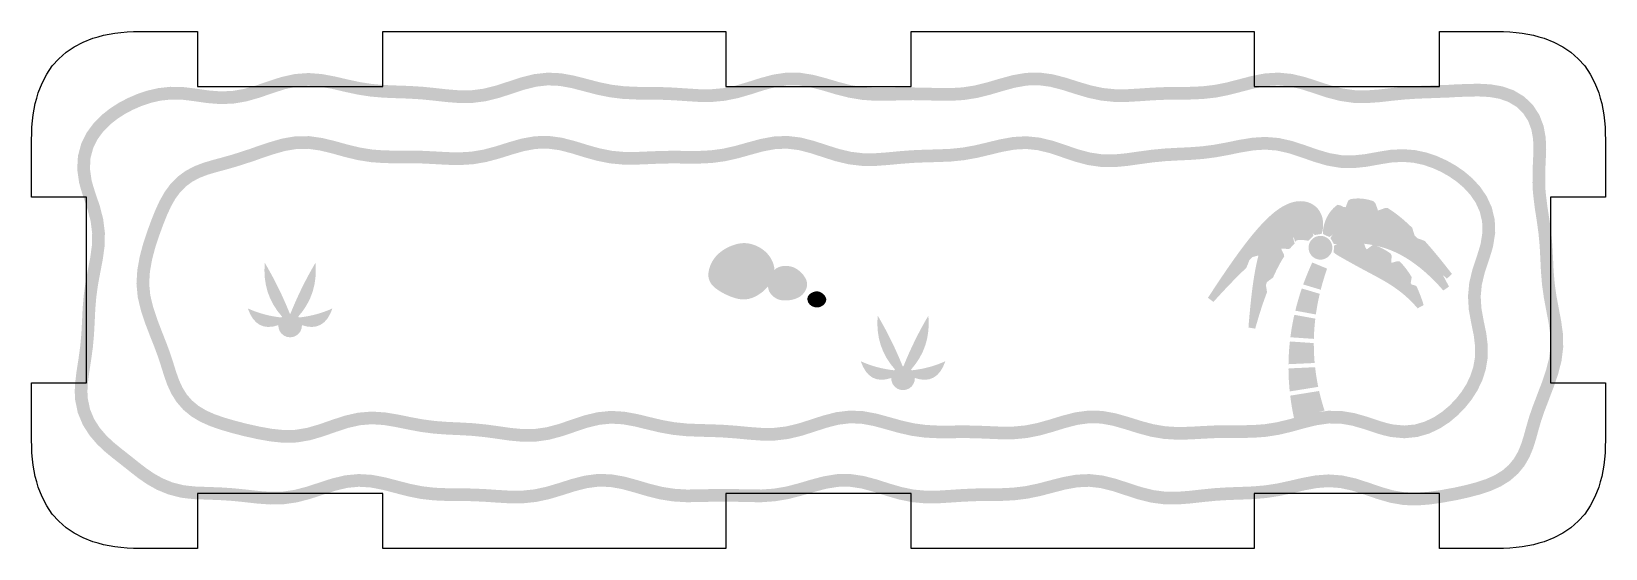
# Model space of a CAD drawing. Header units: millimetres. Extents: x 4 to 288, y 4 to 160.
# Drawn here: x 3.9 to 78.3, y 135.3 to 159.7 of the extents above; entities that cross this region are included whole.
import ezdxf

# ---------------------------------------------------------------- set-up
doc = ezdxf.new("R2010")
doc.units = ezdxf.units.MM
doc.layers.add('CUT', color=1, linetype='Continuous')
doc.layers.add('RASTER', color=7, linetype='Continuous')

msp = doc.modelspace()

# ---------------------------------------------------------------- hatches: boundary and pattern name
at = {"layer": 'RASTER'}
h = msp.add_hatch(color=7, dxfattribs=at)
h.paths.add_polyline_path([(6.315, 151.907), (6.216, 152.22), (6.12, 152.559), (6.026, 153.208), (6.06, 153.843), (6.218, 154.432), (6.478, 154.954), (6.808, 155.402), (7.181, 155.778), (7.578, 156.092), (7.989, 156.356), (8.415, 156.581), (8.864, 156.775), (9.344, 156.936), (9.866, 157.056), (10.429, 157.117), (11.028, 157.107), (11.341, 157.07), (11.643, 157.032), (12.23, 156.946), (12.799, 156.901), (13.357, 156.92), (13.917, 157.017), (14.489, 157.182), (15.081, 157.386), (15.693, 157.583), (16.324, 157.722), (16.964, 157.77), (17.599, 157.722), (18.217, 157.606), (18.817, 157.466), (19.402, 157.34), (19.979, 157.251), (20.558, 157.202), (21.146, 157.179), (21.746, 157.158), (22.351, 157.121), (22.955, 157.061), (23.548, 156.995), (24.126, 156.95), (24.69, 156.954), (25.251, 157.027), (25.82, 157.169), (26.406, 157.36), (27.012, 157.558), (27.637, 157.715), (28.277, 157.788), (28.917, 157.758), (29.543, 157.644), (30.15, 157.488), (30.739, 157.334), (31.315, 157.215), (31.888, 157.145), (32.467, 157.117), (33.058, 157.112), (33.658, 157.105), (34.263, 157.08), (34.862, 157.04), (35.448, 157.004), (36.022, 157.001), (36.587, 157.052), (37.154, 157.168), (37.735, 157.337), (38.334, 157.529), (38.953, 157.695), (39.59, 157.79), (40.232, 157.783), (40.865, 157.68), (41.479, 157.516), (42.074, 157.34), (42.652, 157.192), (43.221, 157.097), (43.792, 157.057), (44.373, 157.058), (44.967, 157.076), (45.569, 157.086), (46.172, 157.077), (46.767, 157.06), (47.349, 157.056), (47.921, 157.091), (48.49, 157.18), (49.067, 157.323), (49.659, 157.498), (50.272, 157.665), (50.903, 157.776), (51.545, 157.794), (52.183, 157.709), (52.804, 157.547), (53.405, 157.356), (53.988, 157.183), (54.556, 157.061), (55.121, 157.003), (55.693, 157.002), (56.278, 157.036), (56.876, 157.077), (57.48, 157.103), (58.082, 157.112), (58.673, 157.116), (59.253, 157.14), (59.826, 157.206), (60.402, 157.32), (60.989, 157.471), (61.594, 157.629), (62.219, 157.75), (62.858, 157.789), (63.498, 157.727), (64.126, 157.577), (64.734, 157.38), (65.321, 157.187), (65.891, 157.039), (66.453, 156.959), (67.016, 156.947), (67.593, 156.989), (68.184, 157.055), (68.787, 157.116), (69.393, 157.156), (69.993, 157.177), (70.588, 157.199), (70.886, 157.209), (71.186, 157.228), (71.767, 157.252), (72.336, 157.263), (72.903, 157.234), (73.464, 157.136), (74.002, 156.947), (74.489, 156.653), (74.899, 156.259), (75.208, 155.785), (75.408, 155.26), (75.507, 154.713), (75.529, 154.168), (75.509, 153.637), (75.484, 153.116), (75.483, 152.578), (75.49, 152.308), (75.516, 152.028), (75.588, 151.441), (75.68, 150.843), (75.764, 150.234), (75.82, 149.622), (75.853, 149.015), (75.881, 148.419), (75.929, 147.833), (76.01, 147.248), (76.12, 146.656), (76.236, 146.049), (76.322, 145.423), (76.335, 144.784), (76.255, 144.143), (76.092, 143.514), (75.882, 142.897), (75.764, 142.594), (75.656, 142.304), (75.453, 141.776), (75.292, 141.307), (75.164, 140.868), (75.047, 140.439), (74.913, 140.011), (74.737, 139.585), (74.5, 139.176), (74.193, 138.801), (73.818, 138.474), (73.386, 138.206), (72.91, 137.992), (72.4, 137.823), (71.858, 137.681), (71.278, 137.552), (70.963, 137.497), (70.652, 137.439), (70.038, 137.35), (69.415, 137.3), (68.781, 137.322), (68.149, 137.431), (67.53, 137.61), (66.929, 137.817), (66.35, 138.003), (65.789, 138.127), (65.237, 138.168), (64.679, 138.126), (64.106, 138.019), (63.514, 137.881), (62.907, 137.75), (62.292, 137.655), (61.679, 137.603), (61.076, 137.579), (60.483, 137.559), (59.897, 137.523), (59.308, 137.465), (58.709, 137.397), (58.095, 137.349), (57.468, 137.355), (56.837, 137.437), (56.214, 137.592), (55.608, 137.789), (55.022, 137.982), (54.456, 138.124), (53.903, 138.186), (53.351, 138.16), (52.785, 138.058), (52.201, 137.907), (51.598, 137.749), (50.982, 137.623), (50.363, 137.547), (49.75, 137.517), (49.148, 137.512), (48.557, 137.505), (47.97, 137.481), (47.377, 137.441), (46.772, 137.404), (46.153, 137.4), (45.526, 137.458), (44.902, 137.585), (44.29, 137.763), (43.697, 137.953), (43.125, 138.107), (42.569, 138.189), (42.02, 138.183), (41.461, 138.092), (40.883, 137.939), (40.286, 137.761), (39.672, 137.605), (39.049, 137.501), (38.428, 137.457), (37.818, 137.458), (37.219, 137.476), (36.63, 137.486), (36.041, 137.478), (35.444, 137.46), (34.834, 137.456), (34.214, 137.493), (33.591, 137.591), (32.976, 137.744), (32.377, 137.921), (31.797, 138.079), (31.236, 138.178), (30.687, 138.193), (30.132, 138.119), (29.562, 137.971), (28.971, 137.783), (28.361, 137.601), (27.738, 137.468), (27.111, 137.403), (26.491, 137.402), (25.884, 137.437), (25.29, 137.478), (24.702, 137.504), (24.112, 137.512), (23.512, 137.516), (22.9, 137.542), (22.281, 137.612), (21.665, 137.735), (21.06, 137.891), (20.473, 138.044), (19.906, 138.153), (19.353, 138.187), (18.801, 138.134), (18.237, 137.999), (17.653, 137.81), (17.048, 137.611), (16.427, 137.45), (15.796, 137.359), (15.168, 137.347), (14.552, 137.391), (13.952, 137.458), (13.363, 137.518), (12.777, 137.556), (12.185, 137.577), (11.579, 137.6), (11.261, 137.63), (10.934, 137.672), (10.338, 137.823), (9.802, 138.043), (9.336, 138.305), (8.938, 138.579), (8.594, 138.844), (8.283, 139.092), (7.981, 139.331), (7.665, 139.579), (7.325, 139.861), (6.967, 140.2), (6.612, 140.614), (6.294, 141.111), (6.052, 141.691), (5.923, 142.328), (5.91, 142.683), (5.918, 143.017), (5.993, 143.641), (6.087, 144.243), (6.168, 144.834), (6.222, 145.422), (6.253, 146.015), (6.282, 146.619), (6.332, 147.233), (6.417, 147.848), (6.53, 148.456), (6.644, 149.049), (6.722, 149.623), (6.734, 150.184), (6.664, 150.743), (6.516, 151.314)])
h.paths.add_polyline_path([(6.885, 152.093), (7.092, 151.486), (7.255, 150.857), (7.335, 150.216), (7.322, 149.577), (7.236, 148.951), (7.12, 148.344), (7.01, 147.752), (6.929, 147.167), (6.881, 146.581), (6.853, 145.985), (6.82, 145.378), (6.764, 144.766), (6.68, 144.157), (6.588, 143.559), (6.517, 142.974), (6.51, 142.686), (6.521, 142.399), (6.628, 141.868), (6.827, 141.391), (7.095, 140.972), (7.402, 140.614), (7.723, 140.31), (8.042, 140.046), (8.352, 139.802), (8.656, 139.562), (8.964, 139.316), (9.292, 139.064), (9.654, 138.815), (10.064, 138.584), (10.527, 138.394), (11.046, 138.262), (11.328, 138.227), (11.619, 138.199), (12.207, 138.177), (12.807, 138.156), (13.413, 138.116), (14.016, 138.055), (14.607, 137.989), (15.184, 137.947), (15.747, 137.959), (16.309, 138.039), (16.879, 138.187), (17.466, 138.38), (18.074, 138.577), (18.702, 138.727), (19.342, 138.789), (19.981, 138.75), (20.606, 138.629), (21.211, 138.471), (21.798, 138.32), (22.374, 138.206), (22.947, 138.14), (23.527, 138.116), (24.118, 138.112), (24.72, 138.103), (25.324, 138.077), (25.922, 138.036), (26.507, 138.002), (27.079, 138.003), (27.644, 138.061), (28.212, 138.183), (28.795, 138.356), (29.396, 138.547), (30.017, 138.709), (30.655, 138.794), (31.297, 138.776), (31.928, 138.665), (32.541, 138.498), (33.133, 138.323), (33.71, 138.18), (34.279, 138.091), (34.851, 138.056), (35.433, 138.06), (36.028, 138.077), (36.631, 138.086), (37.233, 138.076), (37.827, 138.058), (38.408, 138.057), (38.979, 138.097), (39.548, 138.192), (40.126, 138.34), (40.721, 138.516), (41.335, 138.68), (41.968, 138.783), (42.61, 138.79), (43.247, 138.695), (43.866, 138.529), (44.465, 138.337), (45.046, 138.168), (45.613, 138.052), (46.178, 138.001), (46.752, 138.004), (47.338, 138.04), (47.937, 138.08), (48.542, 138.105), (49.142, 138.112), (49.733, 138.117), (50.312, 138.145), (50.885, 138.215), (51.461, 138.334), (52.05, 138.488), (52.657, 138.644), (53.283, 138.758), (53.923, 138.788), (54.563, 138.715), (55.188, 138.558), (55.794, 138.36), (56.38, 138.169), (56.949, 138.027), (57.51, 137.954), (58.074, 137.95), (58.652, 137.995), (59.245, 138.061), (59.849, 138.121), (60.454, 138.158), (61.054, 138.179), (61.642, 138.202), (62.221, 138.251), (62.798, 138.34), (63.383, 138.466), (63.983, 138.606), (64.601, 138.722), (65.236, 138.77), (65.876, 138.722), (66.507, 138.583), (67.119, 138.386), (67.711, 138.182), (68.283, 138.017), (68.843, 137.92), (69.401, 137.901), (69.971, 137.946), (70.554, 138.031), (70.856, 138.087), (71.16, 138.141), (71.716, 138.264), (72.229, 138.399), (72.692, 138.552), (73.103, 138.737), (73.46, 138.958), (73.76, 139.22), (74.005, 139.519), (74.198, 139.852), (74.348, 140.215), (74.471, 140.608), (74.587, 141.031), (74.72, 141.488), (74.889, 141.981), (75.095, 142.517), (75.204, 142.808), (75.318, 143.103), (75.516, 143.686), (75.664, 144.257), (75.734, 144.816), (75.722, 145.377), (75.644, 145.951), (75.53, 146.544), (75.417, 147.152), (75.332, 147.767), (75.282, 148.381), (75.253, 148.985), (75.222, 149.578), (75.168, 150.166), (75.087, 150.757), (74.993, 151.359), (74.919, 151.964), (74.891, 152.272), (74.882, 152.57), (74.884, 153.131), (74.909, 153.662), (74.928, 154.168), (74.909, 154.648), (74.828, 155.099), (74.671, 155.512), (74.434, 155.874), (74.122, 156.173), (73.744, 156.401), (73.312, 156.554), (72.837, 156.636), (72.326, 156.662), (71.785, 156.653), (71.217, 156.628), (70.914, 156.609), (70.609, 156.599), (70.015, 156.577), (69.423, 156.556), (68.837, 156.518), (68.248, 156.458), (67.648, 156.391), (67.032, 156.347), (66.404, 156.359), (65.773, 156.45), (65.152, 156.611), (64.547, 156.81), (63.963, 156.999), (63.399, 157.134), (62.847, 157.187), (62.294, 157.153), (61.727, 157.044), (61.14, 156.891), (60.535, 156.735), (59.919, 156.612), (59.3, 156.542), (58.688, 156.516), (58.088, 156.512), (57.498, 156.504), (56.91, 156.478), (56.316, 156.437), (55.709, 156.402), (55.089, 156.403), (54.462, 156.468), (53.839, 156.601), (53.229, 156.783), (52.638, 156.971), (52.068, 157.119), (51.513, 157.193), (50.964, 157.178), (50.403, 157.079), (49.823, 156.921), (49.224, 156.744), (48.609, 156.591), (47.986, 156.493), (47.366, 156.456), (46.756, 156.46), (46.159, 156.478), (45.57, 156.486), (44.981, 156.476), (44.382, 156.458), (43.772, 156.457), (43.151, 156.501), (42.528, 156.605), (41.914, 156.761), (41.317, 156.939), (40.739, 157.092), (40.18, 157.183), (39.631, 157.189), (39.075, 157.107), (38.503, 156.953), (37.91, 156.763), (37.298, 156.585), (36.674, 156.458), (36.047, 156.4), (35.428, 156.404), (34.823, 156.441), (34.23, 156.481), (33.643, 156.505), (33.052, 156.512), (32.45, 156.517), (31.837, 156.547), (31.218, 156.623), (30.602, 156.749), (29.999, 156.907), (29.415, 157.058), (28.849, 157.16), (28.297, 157.186), (27.744, 157.124), (27.178, 156.982), (26.592, 156.789), (25.986, 156.592), (25.363, 156.437), (24.732, 156.355), (24.105, 156.349), (23.491, 156.397), (22.892, 156.465), (22.303, 156.523), (21.717, 156.559), (21.124, 156.579), (20.521, 156.603), (19.908, 156.655), (19.293, 156.75), (18.686, 156.881), (18.094, 157.019), (17.521, 157.126), (16.963, 157.168), (16.411, 157.127), (15.85, 157.003), (15.271, 156.817), (14.67, 156.61), (14.051, 156.431), (13.419, 156.322), (12.785, 156.3), (12.162, 156.35), (11.562, 156.437), (11.268, 156.475), (10.988, 156.508), (10.457, 156.516), (9.965, 156.463), (9.507, 156.358), (9.079, 156.214), (8.675, 156.039), (8.292, 155.837), (7.927, 155.603), (7.582, 155.33), (7.265, 155.011), (6.992, 154.64), (6.782, 154.218), (6.655, 153.748), (6.628, 153.236), (6.708, 152.684), (6.791, 152.392), (6.885, 152.093)])
h = msp.add_hatch(color=7, dxfattribs=at)
h.paths.add_polyline_path([(8.981, 149.068), (9.064, 149.388), (9.15, 149.706), (9.34, 150.279), (9.531, 150.798), (9.722, 151.277), (9.928, 151.725), (10.164, 152.142), (10.444, 152.523), (10.773, 152.857), (11.148, 153.134), (11.558, 153.353), (11.992, 153.52), (12.439, 153.653), (12.899, 153.776), (13.383, 153.914), (13.916, 154.085), (14.203, 154.179), (14.502, 154.286), (15.106, 154.489), (15.724, 154.668), (16.36, 154.776), (17.002, 154.782), (17.635, 154.692), (18.249, 154.541), (18.844, 154.376), (19.423, 154.238), (19.994, 154.147), (20.568, 154.106), (21.152, 154.098), (21.748, 154.099), (22.351, 154.088), (22.953, 154.059), (23.544, 154.026), (24.122, 154.014), (24.689, 154.049), (25.255, 154.146), (25.831, 154.3), (26.424, 154.487), (27.037, 154.662), (27.67, 154.777), (28.313, 154.795), (28.95, 154.709), (29.569, 154.55), (30.168, 154.366), (30.749, 154.202), (31.317, 154.089), (31.884, 154.036), (32.46, 154.033), (33.048, 154.058), (33.648, 154.082), (34.251, 154.091), (34.849, 154.084), (35.436, 154.083), (36.011, 154.111), (36.58, 154.188), (37.156, 154.318), (37.745, 154.483), (38.353, 154.648), (38.982, 154.765), (39.623, 154.793), (40.262, 154.716), (40.886, 154.556), (41.49, 154.359), (42.073, 154.174), (42.641, 154.04), (43.202, 153.974), (43.77, 153.972), (44.35, 154.014), (44.945, 154.071), (45.549, 154.116), (46.152, 154.142), (46.747, 154.156), (47.331, 154.181), (47.907, 154.24), (48.483, 154.342), (49.069, 154.481), (49.673, 154.628), (50.295, 154.741), (50.933, 154.777), (51.572, 154.712), (52.2, 154.558), (52.808, 154.355), (53.395, 154.155), (53.964, 154.003), (54.522, 153.922), (55.082, 153.916), (55.655, 153.97), (56.244, 154.054), (56.846, 154.136), (57.453, 154.195), (58.057, 154.229), (58.65, 154.256), (59.233, 154.299), (59.812, 154.374), (60.397, 154.482), (60.995, 154.604), (61.611, 154.706), (62.243, 154.746), (62.881, 154.694), (63.511, 154.552), (64.123, 154.352), (64.714, 154.144), (65.286, 153.977), (65.842, 153.882), (66.397, 153.87), (66.962, 153.929), (67.546, 154.035), (67.848, 154.085), (68.163, 154.135), (68.768, 154.165), (69.343, 154.118), (69.876, 154.003), (70.367, 153.836), (70.822, 153.63), (71.249, 153.39), (71.655, 153.11), (72.04, 152.782), (72.398, 152.394), (72.711, 151.939), (72.953, 151.414), (73.096, 150.826), (73.117, 150.195), (73.014, 149.551), (72.916, 149.216), (72.818, 148.906), (72.621, 148.317), (72.484, 147.75), (72.431, 147.195), (72.465, 146.636), (72.569, 146.06), (72.629, 145.767), (72.695, 145.458), (72.768, 144.852), (72.759, 144.265), (72.665, 143.712), (72.497, 143.202), (72.272, 142.739), (72.003, 142.317), (71.696, 141.931), (71.349, 141.574), (70.957, 141.245), (70.51, 140.951), (70.002, 140.708), (69.434, 140.543), (68.815, 140.482), (68.17, 140.543), (67.829, 140.625), (67.511, 140.716), (66.915, 140.917), (66.342, 141.082), (65.787, 141.176), (65.238, 141.182), (64.68, 141.102), (64.103, 140.961), (63.506, 140.795), (62.894, 140.649), (62.275, 140.551), (61.658, 140.506), (61.051, 140.498), (60.456, 140.499), (59.868, 140.489), (59.279, 140.46), (58.679, 140.426), (58.066, 140.414), (57.442, 140.452), (56.817, 140.559), (56.201, 140.724), (55.604, 140.912), (55.026, 141.077), (54.468, 141.179), (53.919, 141.194), (53.365, 141.119), (52.794, 140.973), (52.202, 140.79), (51.591, 140.618), (50.969, 140.494), (50.345, 140.436), (49.729, 140.433), (49.127, 140.458), (48.536, 140.483), (47.948, 140.491), (47.355, 140.484), (46.75, 140.483), (46.134, 140.513), (45.513, 140.597), (44.897, 140.736), (44.295, 140.905), (43.713, 141.063), (43.15, 141.168), (42.6, 141.191), (42.049, 141.125), (41.482, 140.98), (40.894, 140.788), (40.287, 140.595), (39.663, 140.448), (39.034, 140.374), (38.41, 140.372), (37.8, 140.416), (37.204, 140.473), (36.616, 140.517), (36.028, 140.542), (35.433, 140.556), (34.825, 140.582), (34.21, 140.645), (33.595, 140.755), (32.991, 140.898), (32.403, 141.041), (31.834, 141.144), (31.281, 141.175), (30.73, 141.119), (30.166, 140.981), (29.583, 140.786), (28.979, 140.581), (28.357, 140.414), (27.724, 140.323), (27.093, 140.316), (26.475, 140.374), (25.873, 140.46), (25.284, 140.54), (24.701, 140.597), (24.113, 140.63), (23.515, 140.657), (22.907, 140.702), (22.295, 140.781), (21.689, 140.893), (21.096, 141.014), (20.521, 141.11), (19.962, 141.145), (19.409, 141.1), (18.848, 140.973), (18.269, 140.784), (17.67, 140.573), (17.05, 140.391), (16.415, 140.283), (15.779, 140.269), (15.153, 140.335), (14.538, 140.445), (14.226, 140.515), (13.914, 140.583), (13.34, 140.732), (12.809, 140.886), (12.311, 141.059), (11.845, 141.267), (11.418, 141.523), (11.044, 141.834), (10.731, 142.192), (10.482, 142.586), (10.291, 143), (10.141, 143.422), (10.008, 143.848), (9.865, 144.289), (9.692, 144.763), (9.48, 145.297), (9.369, 145.591), (9.25, 145.898), (9.044, 146.517), (8.891, 147.15), (8.83, 147.795), (8.868, 148.436)])
h.paths.add_polyline_path([(9.568, 148.939), (9.465, 148.364), (9.431, 147.805), (9.484, 147.25), (9.621, 146.683), (9.815, 146.101), (9.929, 145.806), (10.039, 145.514), (10.252, 144.977), (10.432, 144.485), (10.579, 144.031), (10.71, 143.612), (10.848, 143.226), (11.011, 142.873), (11.213, 142.552), (11.464, 142.265), (11.767, 142.014), (12.123, 141.8), (12.531, 141.617), (12.991, 141.458), (13.5, 141.31), (14.053, 141.167), (14.356, 141.101), (14.657, 141.033), (15.238, 140.929), (15.803, 140.87), (16.358, 140.882), (16.914, 140.977), (17.486, 141.144), (18.077, 141.352), (18.689, 141.552), (19.319, 141.694), (19.957, 141.746), (20.589, 141.706), (21.205, 141.604), (21.803, 141.482), (22.388, 141.374), (22.967, 141.299), (23.55, 141.256), (24.143, 141.229), (24.747, 141.195), (25.354, 141.136), (25.956, 141.054), (26.545, 140.97), (27.118, 140.916), (27.678, 140.922), (28.236, 141.003), (28.805, 141.155), (29.392, 141.355), (30, 141.558), (30.628, 141.712), (31.267, 141.777), (31.905, 141.741), (32.527, 141.628), (33.131, 141.481), (33.717, 141.342), (34.293, 141.24), (34.869, 141.181), (35.453, 141.156), (36.048, 141.142), (36.651, 141.116), (37.255, 141.071), (37.85, 141.014), (38.43, 140.972), (38.998, 140.974), (39.559, 141.04), (40.127, 141.174), (40.71, 141.359), (41.314, 141.556), (41.938, 141.716), (42.577, 141.793), (43.218, 141.765), (43.847, 141.648), (44.455, 141.483), (45.044, 141.318), (45.62, 141.188), (46.189, 141.111), (46.764, 141.083), (47.351, 141.084), (47.949, 141.091), (48.552, 141.082), (49.152, 141.058), (49.74, 141.033), (50.316, 141.036), (50.883, 141.089), (51.451, 141.202), (52.032, 141.366), (52.631, 141.55), (53.25, 141.709), (53.887, 141.795), (54.53, 141.777), (55.163, 141.662), (55.776, 141.487), (56.369, 141.3), (56.945, 141.146), (57.511, 141.049), (58.078, 141.014), (58.656, 141.026), (59.247, 141.059), (59.849, 141.088), (60.452, 141.099), (61.048, 141.098), (61.632, 141.106), (62.206, 141.147), (62.777, 141.238), (63.356, 141.376), (63.951, 141.541), (64.565, 141.692), (65.198, 141.782), (65.84, 141.776), (66.476, 141.668), (67.094, 141.489), (67.689, 141.289), (67.982, 141.205), (68.269, 141.136), (68.813, 141.085), (69.32, 141.134), (69.788, 141.271), (70.214, 141.475), (70.598, 141.727), (70.94, 142.014), (71.245, 142.328), (71.514, 142.666), (71.748, 143.032), (71.94, 143.428), (72.081, 143.857), (72.16, 144.32), (72.167, 144.82), (72.102, 145.359), (72.041, 145.644), (71.98, 145.947), (71.868, 146.564), (71.83, 147.205), (71.891, 147.85), (72.044, 148.483), (72.247, 149.092), (72.342, 149.392), (72.427, 149.682), (72.515, 150.233), (72.498, 150.745), (72.384, 151.215), (72.188, 151.641), (71.928, 152.019), (71.624, 152.348), (71.289, 152.633), (70.931, 152.88), (70.551, 153.095), (70.147, 153.277), (69.716, 153.423), (69.254, 153.523), (68.759, 153.564), (68.225, 153.537), (67.944, 153.493), (67.648, 153.444), (67.047, 153.335), (66.421, 153.269), (65.785, 153.283), (65.15, 153.391), (64.53, 153.573), (63.931, 153.784), (63.352, 153.973), (62.791, 154.1), (62.238, 154.145), (61.679, 154.11), (61.104, 154.014), (60.511, 153.893), (59.905, 153.781), (59.293, 153.702), (58.685, 153.657), (58.087, 153.63), (57.499, 153.597), (56.916, 153.54), (56.327, 153.46), (55.725, 153.374), (55.107, 153.316), (54.476, 153.323), (53.843, 153.414), (53.221, 153.581), (52.617, 153.786), (52.034, 153.981), (51.47, 154.119), (50.919, 154.175), (50.366, 154.144), (49.797, 154.041), (49.209, 153.898), (48.605, 153.755), (47.99, 153.645), (47.375, 153.582), (46.767, 153.556), (46.172, 153.542), (45.584, 153.517), (44.996, 153.473), (44.4, 153.416), (43.79, 153.372), (43.166, 153.374), (42.537, 153.448), (41.913, 153.595), (41.306, 153.788), (40.718, 153.98), (40.151, 154.125), (39.6, 154.191), (39.05, 154.168), (38.487, 154.063), (37.905, 153.905), (37.303, 153.736), (36.687, 153.597), (36.066, 153.513), (35.45, 153.483), (34.845, 153.484), (34.252, 153.491), (33.664, 153.483), (33.073, 153.458), (32.471, 153.433), (31.855, 153.436), (31.231, 153.494), (30.609, 153.618), (29.998, 153.79), (29.406, 153.973), (28.835, 154.119), (28.281, 154.194), (27.732, 154.179), (27.174, 154.077), (26.596, 153.912), (25.999, 153.724), (25.383, 153.559), (24.758, 153.452), (24.134, 153.414), (23.521, 153.426), (22.921, 153.46), (22.332, 153.489), (21.744, 153.499), (21.149, 153.498), (20.542, 153.506), (19.925, 153.551), (19.306, 153.649), (18.694, 153.795), (18.097, 153.961), (17.52, 154.102), (16.962, 154.182), (16.413, 154.176), (15.858, 154.082), (15.285, 153.917), (14.698, 153.719), (14.397, 153.611), (14.101, 153.515), (13.557, 153.34), (13.058, 153.198), (12.602, 153.076), (12.186, 152.952), (11.809, 152.806), (11.47, 152.626), (11.168, 152.402), (10.902, 152.133), (10.668, 151.816), (10.462, 151.451), (10.274, 151.041), (10.091, 150.584), (9.907, 150.081), (9.725, 149.533), (9.645, 149.234), (9.568, 148.939)])
for points in [[(64.899, 150.156), (64.94, 150.267), (64.96, 150.375), (64.972, 150.48), (64.977, 150.583), (64.975, 150.684), (64.965, 150.784), (64.948, 150.883), (64.922, 150.98), (64.888, 151.076), (64.843, 151.169), (64.789, 151.259), (64.724, 151.344), (64.649, 151.424), (64.563, 151.496), (64.469, 151.558), (64.367, 151.611), (64.26, 151.651), (64.149, 151.681), (64.037, 151.698), (63.924, 151.705), (63.813, 151.702), (63.703, 151.69), (63.595, 151.669), (63.489, 151.641), (63.384, 151.606), (63.282, 151.564), (63.181, 151.516), (63.081, 151.463), (62.982, 151.404), (62.883, 151.339), (62.786, 151.27), (62.688, 151.195), (62.59, 151.115), (62.492, 151.03), (62.394, 150.941), (62.295, 150.846), (62.196, 150.747), (62.096, 150.642), (61.995, 150.533), (61.892, 150.419), (61.789, 150.3), (61.685, 150.176), (61.579, 150.048), (61.472, 149.914), (61.364, 149.776), (61.254, 149.633), (61.143, 149.485), (61.029, 149.333), (60.915, 149.176), (60.798, 149.013), (60.68, 148.847), (60.56, 148.675), (60.438, 148.499), (60.314, 148.318), (60.188, 148.132), (60.06, 147.941), (59.93, 147.746), (59.798, 147.546), (59.663, 147.342), (59.527, 147.132), (59.785, 146.935), (59.951, 147.119), (60.115, 147.298), (60.277, 147.472), (60.436, 147.641), (60.592, 147.805), (60.747, 147.963), (60.898, 148.117), (61.047, 148.265), (61.194, 148.408), (61.338, 148.546), (61.418, 148.733), (61.488, 148.923), (61.619, 149.052), (61.817, 149.111), (62.015, 149.161), (62.141, 149.268), (62.265, 149.371), (62.385, 149.469), (62.502, 149.561), (62.616, 149.649), (62.726, 149.732), (62.833, 149.809), (62.936, 149.882), (63.035, 149.949), (63.131, 150.012), (63.176, 150.13), (63.184, 150.296), (63.207, 150.441), (63.367, 150.375), (63.518, 150.297), (63.614, 150.286), (63.678, 150.316), (63.736, 150.341), (63.788, 150.361), (63.835, 150.379), (63.875, 150.392), (63.909, 150.403), (63.937, 150.412), (63.958, 150.419), (63.973, 150.425), (63.983, 150.455), (64.009, 150.601), (64.055, 150.739), (64.065, 150.687), (64.034, 150.565), (63.998, 150.486), (64.008, 150.499), (64.022, 150.509), (64.043, 150.516), (64.07, 150.517), (64.103, 150.511), (64.141, 150.498), (64.183, 150.477), (64.229, 150.447), (64.278, 150.409), (64.33, 150.363), (64.384, 150.308), (64.441, 150.246), (64.503, 150.175), (64.579, 150.1)], [(65.267, 150.009), (65.365, 150.073), (65.448, 150.136), (65.527, 150.194), (65.602, 150.248), (65.674, 150.295), (65.743, 150.338), (65.81, 150.375), (65.874, 150.407), (65.935, 150.434), (65.993, 150.457), (66.048, 150.476), (66.101, 150.491), (66.151, 150.503), (66.199, 150.512), (66.244, 150.519), (66.289, 150.524), (66.332, 150.528), (66.376, 150.531), (66.419, 150.532), (66.464, 150.533), (66.51, 150.533), (66.558, 150.532), (66.609, 150.529), (66.663, 150.525), (66.72, 150.52), (66.781, 150.512), (66.845, 150.503), (66.913, 150.491), (66.986, 150.476), (67.062, 150.458), (67.142, 150.437), (67.226, 150.413), (67.314, 150.385), (67.405, 150.354), (67.5, 150.319), (67.599, 150.28), (67.702, 150.237), (67.807, 150.19), (67.916, 150.138), (68.029, 150.083), (68.144, 150.023), (68.263, 149.959), (68.384, 149.891), (68.509, 149.818), (68.636, 149.741), (68.766, 149.659), (68.898, 149.573), (69.033, 149.482), (69.171, 149.387), (69.311, 149.287), (69.453, 149.183), (69.598, 149.074), (69.745, 148.961), (69.894, 148.843), (70.045, 148.72), (70.199, 148.593), (70.354, 148.461), (70.511, 148.324), (70.671, 148.183), (70.832, 148.037), (71.072, 148.257), (70.937, 148.431), (70.804, 148.601), (70.672, 148.767), (70.542, 148.93), (70.413, 149.088), (70.286, 149.242), (70.16, 149.392), (70.035, 149.537), (69.911, 149.679), (69.789, 149.817), (69.614, 149.89), (69.434, 149.949), (69.311, 150.067), (69.25, 150.255), (69.191, 150.444), (69.074, 150.556), (68.957, 150.665), (68.841, 150.769), (68.726, 150.869), (68.611, 150.965), (68.496, 151.056), (68.381, 151.143), (68.267, 151.225), (68.152, 151.302), (68.038, 151.375), (67.891, 151.375), (67.722, 151.311), (67.57, 151.261), (67.511, 151.439), (67.445, 151.617), (67.345, 151.708), (67.228, 151.745), (67.11, 151.776), (66.992, 151.8), (66.874, 151.818), (66.756, 151.829), (66.637, 151.833), (66.52, 151.83), (66.403, 151.82), (66.287, 151.802), (66.178, 151.753), (66.103, 151.585), (66.045, 151.418), (65.936, 151.43), (65.792, 151.504), (65.654, 151.533), (65.565, 151.463), (65.48, 151.388), (65.402, 151.307), (65.33, 151.221), (65.264, 151.131), (65.205, 151.036), (65.152, 150.937), (65.105, 150.835), (65.064, 150.73), (65.029, 150.621), (65.001, 150.509), (64.98, 150.394), (64.967, 150.274), (64.972, 150.146)], [(64.514, 150.066), (64.493, 150.17), (64.459, 150.261), (64.417, 150.346), (64.37, 150.426), (64.318, 150.501), (64.261, 150.572), (64.197, 150.638), (64.129, 150.699), (64.054, 150.755), (63.973, 150.804), (63.887, 150.845), (63.796, 150.879), (63.7, 150.904), (63.601, 150.92), (63.499, 150.926), (63.397, 150.922), (63.295, 150.908), (63.195, 150.885), (63.098, 150.853), (63.004, 150.812), (62.915, 150.765), (62.83, 150.711), (62.749, 150.651), (62.673, 150.587), (62.601, 150.517), (62.533, 150.443), (62.469, 150.365), (62.409, 150.283), (62.352, 150.197), (62.298, 150.108), (62.247, 150.015), (62.199, 149.918), (62.153, 149.819), (62.109, 149.715), (62.068, 149.608), (62.028, 149.498), (61.991, 149.384), (61.955, 149.266), (61.921, 149.145), (61.888, 149.02), (61.857, 148.892), (61.827, 148.76), (61.798, 148.624), (61.771, 148.484), (61.745, 148.341), (61.719, 148.194), (61.695, 148.043), (61.672, 147.888), (61.649, 147.73), (61.627, 147.567), (61.606, 147.401), (61.586, 147.231), (61.566, 147.056), (61.547, 146.878), (61.529, 146.696), (61.511, 146.51), (61.493, 146.32), (61.476, 146.126), (61.459, 145.928), (61.443, 145.726), (61.763, 145.67), (61.817, 145.863), (61.872, 146.052), (61.927, 146.236), (61.982, 146.415), (62.038, 146.59), (62.094, 146.761), (62.15, 146.926), (62.207, 147.087), (62.263, 147.243), (62.32, 147.395), (62.298, 147.562), (62.266, 147.729), (62.315, 147.87), (62.457, 147.98), (62.602, 148.082), (62.658, 148.205), (62.713, 148.323), (62.768, 148.437), (62.823, 148.545), (62.877, 148.649), (62.93, 148.747), (62.983, 148.841), (63.034, 148.93), (63.085, 149.013), (63.135, 149.092), (63.115, 149.2), (63.042, 149.336), (62.991, 149.461), (63.156, 149.456), (63.318, 149.437), (63.401, 149.457), (63.438, 149.5), (63.473, 149.538), (63.505, 149.572), (63.534, 149.601), (63.559, 149.626), (63.581, 149.647), (63.599, 149.664), (63.614, 149.679), (63.625, 149.692), (63.623, 149.724), (63.58, 149.866), (63.557, 150.011), (63.593, 149.97), (63.631, 149.85), (63.647, 149.764), (63.654, 149.78), (63.665, 149.796), (63.681, 149.813), (63.702, 149.829), (63.731, 149.844), (63.766, 149.856), (63.807, 149.865), (63.855, 149.871), (63.909, 149.873), (63.97, 149.872), (64.036, 149.866), (64.109, 149.856), (64.189, 149.843), (64.284, 149.836)], [(65.483, 149.678), (65.602, 149.675), (65.711, 149.683), (65.815, 149.691), (65.915, 149.698), (66.012, 149.705), (66.106, 149.71), (66.197, 149.713), (66.286, 149.716), (66.372, 149.716), (66.455, 149.716), (66.537, 149.714), (66.616, 149.711), (66.694, 149.707), (66.769, 149.701), (66.843, 149.695), (66.916, 149.688), (66.988, 149.68), (67.059, 149.67), (67.129, 149.66), (67.198, 149.65), (67.267, 149.638), (67.336, 149.625), (67.406, 149.611), (67.475, 149.596), (67.545, 149.58), (67.616, 149.563), (67.687, 149.544), (67.759, 149.524), (67.833, 149.502), (67.907, 149.479), (67.983, 149.453), (68.06, 149.426), (68.138, 149.396), (68.217, 149.364), (68.298, 149.33), (68.381, 149.293), (68.464, 149.254), (68.549, 149.212), (68.636, 149.167), (68.723, 149.119), (68.812, 149.068), (68.902, 149.015), (68.993, 148.958), (69.086, 148.898), (69.179, 148.835), (69.273, 148.768), (69.368, 148.698), (69.464, 148.625), (69.561, 148.549), (69.659, 148.469), (69.757, 148.386), (69.855, 148.299), (69.955, 148.208), (70.054, 148.115), (70.155, 148.017), (70.255, 147.917), (70.356, 147.812), (70.457, 147.705), (70.558, 147.593), (70.659, 147.478), (70.929, 147.659), (70.858, 147.799), (70.786, 147.936), (70.714, 148.071), (70.641, 148.204), (70.568, 148.333), (70.494, 148.46), (70.42, 148.585), (70.345, 148.707), (70.269, 148.826), (70.192, 148.943), (70.055, 149.002), (69.911, 149.049), (69.828, 149.15), (69.811, 149.316), (69.794, 149.486), (69.711, 149.586), (69.627, 149.683), (69.541, 149.778), (69.454, 149.869), (69.366, 149.957), (69.276, 150.043), (69.185, 150.125), (69.092, 150.203), (68.997, 150.278), (68.901, 150.35), (68.767, 150.352), (68.605, 150.293), (68.46, 150.249), (68.422, 150.426), (68.377, 150.605), (68.292, 150.701), (68.185, 150.745), (68.077, 150.785), (67.968, 150.819), (67.857, 150.85), (67.746, 150.875), (67.634, 150.896), (67.522, 150.911), (67.409, 150.921), (67.297, 150.927), (67.183, 150.904), (67.07, 150.759), (66.966, 150.614), (66.861, 150.658), (66.747, 150.775), (66.628, 150.849), (66.52, 150.819), (66.414, 150.783), (66.309, 150.742), (66.206, 150.696), (66.105, 150.645), (66.006, 150.59), (65.91, 150.53), (65.815, 150.465), (65.724, 150.396), (65.635, 150.322), (65.549, 150.243), (65.467, 150.158), (65.389, 150.067), (65.321, 149.959)], [(38.921, 148.852), (38.966, 148.734), (38.997, 148.618), (39.014, 148.502), (39.017, 148.386), (39.005, 148.272), (38.98, 148.158), (38.94, 148.045), (38.886, 147.933), (38.821, 147.825), (38.749, 147.721), (38.67, 147.624), (38.584, 147.532), (38.491, 147.446), (38.39, 147.365), (38.282, 147.291), (38.167, 147.221), (38.048, 147.162), (37.927, 147.115), (37.805, 147.081), (37.681, 147.061), (37.556, 147.054), (37.429, 147.06), (37.301, 147.079), (37.171, 147.111), (37.043, 147.152), (36.917, 147.199), (36.796, 147.25), (36.677, 147.305), (36.562, 147.366), (36.45, 147.432), (36.342, 147.502), (36.237, 147.577), (36.141, 147.657), (36.06, 147.743), (35.995, 147.833), (35.946, 147.927), (35.911, 148.027), (35.892, 148.132), (35.888, 148.242), (35.899, 148.356), (35.922, 148.471), (35.954, 148.582), (35.993, 148.689), (36.04, 148.792), (36.096, 148.89), (36.159, 148.985), (36.231, 149.075), (36.311, 149.161), (36.398, 149.243), (36.491, 149.319), (36.589, 149.389), (36.694, 149.454), (36.804, 149.513), (36.921, 149.567), (37.043, 149.615), (37.171, 149.657), (37.302, 149.691), (37.432, 149.712), (37.562, 149.72), (37.691, 149.715), (37.82, 149.698), (37.949, 149.668), (38.077, 149.625), (38.204, 149.57), (38.326, 149.505), (38.439, 149.433), (38.543, 149.354), (38.637, 149.267), (38.722, 149.174), (38.798, 149.074), (38.864, 148.966), (38.921, 148.852)], [(65.412, 149.5), (65.408, 149.427), (65.393, 149.354), (65.37, 149.285), (65.337, 149.219), (65.296, 149.158), (65.248, 149.102), (65.192, 149.054), (65.131, 149.013), (65.065, 148.98), (64.996, 148.957), (64.923, 148.942), (64.85, 148.938), (64.777, 148.942), (64.704, 148.957), (64.635, 148.98), (64.569, 149.013), (64.508, 149.054), (64.452, 149.102), (64.404, 149.158), (64.363, 149.219), (64.33, 149.285), (64.307, 149.354), (64.292, 149.427), (64.287, 149.5), (64.292, 149.573), (64.307, 149.646), (64.33, 149.715), (64.363, 149.781), (64.404, 149.842), (64.452, 149.898), (64.508, 149.946), (64.569, 149.987), (64.635, 150.02), (64.704, 150.043), (64.777, 150.058), (64.85, 150.063), (64.923, 150.058), (64.996, 150.043), (65.065, 150.02), (65.131, 149.987), (65.192, 149.946), (65.248, 149.898), (65.296, 149.842), (65.337, 149.781), (65.37, 149.715), (65.393, 149.646), (65.408, 149.573)], [(65.471, 149.283), (65.554, 149.214), (65.637, 149.16), (65.718, 149.111), (65.797, 149.064), (65.875, 149.019), (65.952, 148.975), (66.028, 148.932), (66.102, 148.891), (66.175, 148.85), (66.246, 148.81), (66.317, 148.771), (66.386, 148.732), (66.455, 148.695), (66.523, 148.657), (66.589, 148.621), (66.656, 148.585), (66.721, 148.549), (66.786, 148.514), (66.85, 148.48), (66.914, 148.445), (66.977, 148.412), (67.04, 148.378), (67.103, 148.344), (67.166, 148.311), (67.228, 148.278), (67.29, 148.245), (67.352, 148.211), (67.415, 148.178), (67.477, 148.144), (67.539, 148.11), (67.602, 148.076), (67.664, 148.041), (67.727, 148.006), (67.79, 147.971), (67.853, 147.934), (67.916, 147.897), (67.979, 147.859), (68.043, 147.821), (68.107, 147.781), (68.171, 147.74), (68.235, 147.698), (68.299, 147.655), (68.364, 147.611), (68.428, 147.566), (68.493, 147.519), (68.558, 147.471), (68.622, 147.422), (68.687, 147.371), (68.752, 147.318), (68.816, 147.264), (68.88, 147.209), (68.945, 147.151), (69.009, 147.092), (69.072, 147.032), (69.136, 146.969), (69.199, 146.905), (69.261, 146.84), (69.323, 146.772), (69.385, 146.703), (69.446, 146.632), (69.732, 146.786), (69.703, 146.879), (69.673, 146.973), (69.641, 147.065), (69.609, 147.157), (69.575, 147.248), (69.54, 147.338), (69.504, 147.427), (69.467, 147.516), (69.428, 147.604), (69.388, 147.691), (69.283, 147.727), (69.169, 147.754), (69.12, 147.831), (69.143, 147.969), (69.166, 148.11), (69.116, 148.191), (69.065, 148.271), (69.013, 148.349), (68.958, 148.426), (68.902, 148.502), (68.845, 148.576), (68.785, 148.649), (68.724, 148.72), (68.661, 148.79), (68.596, 148.858), (68.482, 148.864), (68.332, 148.817), (68.199, 148.784), (68.209, 148.953), (68.216, 149.126), (68.17, 149.225), (68.093, 149.279), (68.014, 149.33), (67.934, 149.379), (67.852, 149.426), (67.769, 149.47), (67.685, 149.512), (67.599, 149.551), (67.512, 149.587), (67.423, 149.621), (67.325, 149.63), (67.184, 149.528), (67.047, 149.425), (66.979, 149.501), (66.933, 149.649), (66.871, 149.761), (66.776, 149.773), (66.68, 149.783), (66.583, 149.789), (66.486, 149.793), (66.389, 149.793), (66.291, 149.789), (66.193, 149.782), (66.094, 149.772), (65.996, 149.758), (65.897, 149.74), (65.798, 149.718), (65.699, 149.691), (65.599, 149.658), (65.499, 149.606)], [(15.54, 145.835), (15.289, 145.769), (15.058, 145.75), (14.847, 145.779), (14.657, 145.854), (14.486, 145.977), (14.336, 146.147), (14.207, 146.365), (14.097, 146.629), (14.281, 146.549), (14.469, 146.476), (14.661, 146.411), (14.858, 146.353), (15.059, 146.303), (15.264, 146.26), (15.473, 146.225), (15.687, 146.198), (15.693, 146.204), (15.698, 146.21), (15.704, 146.216), (15.71, 146.222), (15.716, 146.227), (15.722, 146.233), (15.5, 146.508), (15.312, 146.796), (15.158, 147.096), (15.038, 147.409), (14.953, 147.735), (14.902, 148.073), (14.884, 148.424), (14.901, 148.787), (15.068, 148.498), (15.23, 148.206), (15.386, 147.91), (15.537, 147.611), (15.682, 147.308), (15.822, 147.002), (15.956, 146.693), (16.085, 146.38), (16.09, 146.38), (16.095, 146.38), (16.1, 146.38), (16.105, 146.38), (16.11, 146.38), (16.115, 146.38), (16.244, 146.693), (16.378, 147.002), (16.518, 147.308), (16.663, 147.611), (16.814, 147.91), (16.97, 148.206), (17.132, 148.498), (17.299, 148.787), (17.316, 148.424), (17.298, 148.073), (17.247, 147.735), (17.162, 147.409), (17.042, 147.096), (16.888, 146.796), (16.7, 146.508), (16.478, 146.233), (16.484, 146.227), (16.49, 146.222), (16.496, 146.216), (16.502, 146.21), (16.507, 146.204), (16.513, 146.198), (16.727, 146.225), (16.936, 146.26), (17.141, 146.303), (17.342, 146.353), (17.539, 146.411), (17.731, 146.476), (17.919, 146.549), (18.103, 146.629), (17.993, 146.365), (17.864, 146.147), (17.714, 145.977), (17.543, 145.854), (17.353, 145.779), (17.142, 145.75), (16.911, 145.769), (16.66, 145.835), (16.644, 145.688), (16.591, 145.55), (16.503, 145.431), (16.387, 145.339), (16.251, 145.281), (16.104, 145.26), (16.105, 145.26), (16.105, 145.26), (16.105, 145.26), (16.105, 145.26), (16.104, 145.26), (16.103, 145.26), (16.102, 145.26), (16.1, 145.26), (16.098, 145.26), (16.097, 145.26), (16.096, 145.26), (16.095, 145.26), (16.095, 145.26), (16.095, 145.26), (16.095, 145.26), (16.096, 145.26), (15.949, 145.281), (15.813, 145.339), (15.697, 145.431), (15.609, 145.55), (15.556, 145.688)], [(40.486, 148.048), (40.517, 147.981), (40.54, 147.913), (40.554, 147.846), (40.56, 147.778), (40.557, 147.71), (40.545, 147.642), (40.525, 147.573), (40.496, 147.504), (40.461, 147.438), (40.42, 147.376), (40.375, 147.32), (40.324, 147.268), (40.268, 147.221), (40.208, 147.179), (40.142, 147.141), (40.071, 147.109), (39.997, 147.081), (39.923, 147.057), (39.847, 147.038), (39.77, 147.023), (39.692, 147.012), (39.612, 147.005), (39.532, 147.003), (39.451, 147.005), (39.371, 147.012), (39.294, 147.026), (39.22, 147.047), (39.15, 147.074), (39.083, 147.108), (39.019, 147.149), (38.958, 147.196), (38.901, 147.25), (38.849, 147.307), (38.806, 147.367), (38.771, 147.429), (38.744, 147.493), (38.725, 147.559), (38.715, 147.626), (38.713, 147.696), (38.718, 147.767), (38.73, 147.839), (38.746, 147.911), (38.766, 147.982), (38.789, 148.052), (38.816, 148.122), (38.847, 148.192), (38.882, 148.261), (38.921, 148.329), (38.964, 148.393), (39.014, 148.45), (39.069, 148.5), (39.131, 148.542), (39.199, 148.576), (39.273, 148.603), (39.354, 148.623), (39.44, 148.635), (39.528, 148.64), (39.613, 148.639), (39.696, 148.63), (39.776, 148.616), (39.854, 148.595), (39.929, 148.567), (40.001, 148.533), (40.07, 148.492), (40.137, 148.446), (40.199, 148.398), (40.257, 148.347), (40.311, 148.293), (40.361, 148.236), (40.406, 148.176), (40.448, 148.113), (40.486, 148.048)], [(64.867, 147.512), (64.868, 147.535), (64.899, 147.653), (64.931, 147.772), (64.965, 147.891), (65, 148.009), (65.037, 148.129), (65.074, 148.248), (65.114, 148.367), (65.154, 148.487), (65.158, 148.514), (64.465, 148.801), (64.447, 148.771), (64.392, 148.649), (64.338, 148.527), (64.286, 148.405), (64.235, 148.282), (64.185, 148.159), (64.137, 148.037), (64.09, 147.914), (64.044, 147.79), (64.029, 147.763)], [(64.638, 146.341), (64.635, 146.359), (64.652, 146.476), (64.671, 146.593), (64.691, 146.71), (64.712, 146.828), (64.734, 146.945), (64.758, 147.063), (64.784, 147.18), (64.811, 147.298), (64.81, 147.321), (63.972, 147.571), (63.958, 147.543), (63.916, 147.42), (63.876, 147.296), (63.838, 147.172), (63.801, 147.047), (63.765, 146.923), (63.731, 146.799), (63.698, 146.674), (63.666, 146.549), (63.654, 146.522)], [(41.425, 147.187), (41.442, 147.155), (41.454, 147.123), (41.463, 147.091), (41.466, 147.058), (41.465, 147.025), (41.46, 146.992), (41.45, 146.958), (41.436, 146.924), (41.418, 146.891), (41.398, 146.861), (41.375, 146.832), (41.35, 146.805), (41.323, 146.781), (41.293, 146.758), (41.261, 146.738), (41.226, 146.72), (41.19, 146.704), (41.154, 146.692), (41.117, 146.682), (41.08, 146.676), (41.043, 146.674), (41.005, 146.674), (40.967, 146.678), (40.928, 146.685), (40.891, 146.694), (40.855, 146.706), (40.821, 146.72), (40.789, 146.736), (40.759, 146.754), (40.73, 146.775), (40.703, 146.798), (40.678, 146.823), (40.655, 146.849), (40.636, 146.877), (40.618, 146.905), (40.604, 146.935), (40.593, 146.965), (40.584, 146.996), (40.578, 147.029), (40.575, 147.062), (40.575, 147.095), (40.579, 147.127), (40.586, 147.158), (40.596, 147.188), (40.611, 147.216), (40.629, 147.243), (40.65, 147.269), (40.675, 147.294), (40.702, 147.317), (40.731, 147.338), (40.761, 147.357), (40.793, 147.375), (40.825, 147.39), (40.859, 147.403), (40.894, 147.415), (40.931, 147.424), (40.968, 147.431), (41.005, 147.434), (41.041, 147.434), (41.076, 147.431), (41.111, 147.425), (41.146, 147.415), (41.18, 147.402), (41.214, 147.386), (41.246, 147.367), (41.277, 147.347), (41.306, 147.325), (41.333, 147.301), (41.359, 147.275), (41.382, 147.248), (41.404, 147.218), (41.425, 147.187)], [(44.54, 143.335), (44.289, 143.269), (44.058, 143.25), (43.847, 143.279), (43.657, 143.354), (43.486, 143.477), (43.336, 143.647), (43.207, 143.865), (43.097, 144.129), (43.281, 144.049), (43.469, 143.976), (43.661, 143.911), (43.858, 143.853), (44.059, 143.803), (44.264, 143.76), (44.473, 143.725), (44.687, 143.698), (44.693, 143.704), (44.698, 143.71), (44.704, 143.716), (44.71, 143.722), (44.716, 143.727), (44.722, 143.733), (44.5, 144.008), (44.312, 144.296), (44.158, 144.596), (44.038, 144.909), (43.953, 145.235), (43.902, 145.573), (43.884, 145.924), (43.901, 146.287), (44.068, 145.998), (44.23, 145.706), (44.386, 145.41), (44.537, 145.111), (44.682, 144.808), (44.822, 144.502), (44.956, 144.193), (45.085, 143.88), (45.09, 143.88), (45.095, 143.88), (45.1, 143.88), (45.105, 143.88), (45.11, 143.88), (45.115, 143.88), (45.244, 144.193), (45.378, 144.502), (45.518, 144.808), (45.663, 145.111), (45.814, 145.41), (45.97, 145.706), (46.132, 145.998), (46.299, 146.287), (46.316, 145.924), (46.298, 145.573), (46.247, 145.235), (46.162, 144.909), (46.042, 144.596), (45.888, 144.296), (45.7, 144.008), (45.478, 143.733), (45.484, 143.727), (45.49, 143.722), (45.496, 143.716), (45.502, 143.71), (45.507, 143.704), (45.513, 143.698), (45.727, 143.725), (45.936, 143.76), (46.141, 143.803), (46.342, 143.853), (46.539, 143.911), (46.731, 143.976), (46.919, 144.049), (47.103, 144.129), (46.993, 143.865), (46.864, 143.647), (46.714, 143.477), (46.543, 143.354), (46.353, 143.279), (46.142, 143.25), (45.911, 143.269), (45.66, 143.335), (45.644, 143.188), (45.591, 143.05), (45.503, 142.931), (45.387, 142.839), (45.251, 142.781), (45.104, 142.76), (45.105, 142.76), (45.105, 142.76), (45.105, 142.76), (45.105, 142.76), (45.104, 142.76), (45.103, 142.76), (45.102, 142.76), (45.1, 142.76), (45.098, 142.76), (45.097, 142.76), (45.096, 142.76), (45.095, 142.76), (45.095, 142.76), (45.095, 142.76), (45.095, 142.76), (45.096, 142.76), (44.949, 142.781), (44.813, 142.839), (44.697, 142.931), (44.609, 143.05), (44.556, 143.188)], [(64.543, 145.186), (64.538, 145.201), (64.542, 145.316), (64.547, 145.432), (64.553, 145.547), (64.561, 145.663), (64.57, 145.778), (64.58, 145.894), (64.592, 146.01), (64.605, 146.126), (64.601, 146.145), (63.618, 146.325), (63.607, 146.299), (63.58, 146.173), (63.554, 146.047), (63.53, 145.922), (63.507, 145.796), (63.485, 145.67), (63.465, 145.543), (63.447, 145.417), (63.43, 145.29), (63.421, 145.263)], [(64.581, 144.045), (64.575, 144.059), (64.565, 144.172), (64.557, 144.286), (64.55, 144.4), (64.544, 144.514), (64.54, 144.628), (64.537, 144.742), (64.536, 144.857), (64.535, 144.972), (64.529, 144.987), (63.407, 145.064), (63.4, 145.037), (63.387, 144.91), (63.375, 144.783), (63.365, 144.655), (63.357, 144.528), (63.35, 144.4), (63.344, 144.272), (63.34, 144.144), (63.338, 144.016), (63.332, 143.988)], [(64.749, 142.916), (64.741, 142.93), (64.719, 143.042), (64.697, 143.155), (64.678, 143.267), (64.659, 143.38), (64.642, 143.493), (64.626, 143.606), (64.611, 143.719), (64.598, 143.832), (64.59, 143.845), (63.341, 143.788), (63.337, 143.76), (63.339, 143.631), (63.342, 143.503), (63.347, 143.374), (63.353, 143.245), (63.361, 143.116), (63.371, 142.987), (63.381, 142.858), (63.394, 142.728), (63.391, 142.698)], [(65.046, 141.796), (65.036, 141.811), (65.001, 141.922), (64.967, 142.034), (64.934, 142.146), (64.903, 142.258), (64.873, 142.369), (64.844, 142.481), (64.816, 142.593), (64.79, 142.705), (64.781, 142.719), (63.423, 142.5), (63.423, 142.47), (63.439, 142.34), (63.458, 142.21), (63.477, 142.081), (63.498, 141.951), (63.521, 141.821), (63.545, 141.691), (63.571, 141.561), (63.598, 141.431), (63.6, 141.397)]]:
    msp.add_hatch(color=7, dxfattribs=at).paths.add_polyline_path(points)

# ---------------------------------------------------------------- linework, layer by layer
at = {"layer": 'CUT'}
msp.add_lwpolyline([(4.182, 156.831), (4.363, 157.294), (4.585, 157.718), (4.848, 158.103), (5.153, 158.447), (5.497, 158.752), (5.882, 159.015), (6.306, 159.237), (6.769, 159.418), (7.02, 159.488), (7.27, 159.558), (7.539, 159.608), (7.809, 159.658), (8.097, 159.688), (8.385, 159.718), (8.693, 159.728), (8.998, 159.737), (9.498, 159.737), (9.995, 159.737), (10.493, 159.737), (10.991, 159.737), (11.712, 159.737), (11.712, 157.138), (20.488, 157.138), (20.488, 159.737), (20.944, 159.737), (21.442, 159.737), (21.94, 159.737), (22.437, 159.737), (22.935, 159.737), (23.433, 159.737), (23.93, 159.737), (24.428, 159.737), (24.926, 159.737), (25.423, 159.737), (25.921, 159.737), (26.419, 159.737), (26.916, 159.737), (27.414, 159.737), (27.912, 159.737), (28.409, 159.737), (28.907, 159.737), (29.405, 159.737), (29.902, 159.737), (30.4, 159.737), (30.898, 159.737), (31.395, 159.737), (31.893, 159.737), (32.391, 159.737), (32.888, 159.737), (33.386, 159.737), (33.884, 159.737), (34.381, 159.737), (34.879, 159.737), (35.377, 159.737), (35.874, 159.737), (36.372, 159.737), (36.713, 159.737), (36.713, 157.138), (45.488, 157.138), (45.488, 159.737), (45.828, 159.737), (46.326, 159.737), (46.823, 159.737), (47.321, 159.737), (47.819, 159.737), (48.316, 159.737), (48.814, 159.737), (49.312, 159.737), (49.809, 159.737), (50.307, 159.737), (50.805, 159.737), (51.302, 159.737), (51.8, 159.737), (52.298, 159.737), (52.795, 159.737), (53.293, 159.737), (53.791, 159.737), (54.288, 159.737), (54.786, 159.737), (55.284, 159.737), (55.781, 159.737), (56.279, 159.737), (56.777, 159.737), (57.274, 159.737), (57.772, 159.737), (58.27, 159.737), (58.767, 159.737), (59.265, 159.737), (59.763, 159.737), (60.26, 159.737), (60.758, 159.737), (61.256, 159.737), (61.713, 159.737), (61.713, 157.138), (70.488, 157.138), (70.488, 159.737), (71.209, 159.737), (71.707, 159.737), (72.205, 159.737), (72.702, 159.737), (73.202, 159.737), (73.507, 159.728), (73.815, 159.718), (74.103, 159.688), (74.391, 159.658), (74.661, 159.608), (74.93, 159.558), (75.18, 159.488), (75.431, 159.418), (75.894, 159.237), (76.318, 159.015), (76.703, 158.752), (77.047, 158.447), (77.352, 158.103), (77.615, 157.718), (77.837, 157.294), (78.018, 156.831), (78.088, 156.58), (78.158, 156.33), (78.208, 156.061), (78.258, 155.791), (78.288, 155.503), (78.318, 155.215), (78.328, 154.907), (78.337, 154.602), (78.337, 154.11), (78.337, 153.621), (78.337, 153.131), (78.337, 152.641), (78.337, 151.888), (75.738, 151.888), (75.738, 143.112), (78.337, 143.112), (78.337, 142.359), (78.337, 141.869), (78.337, 141.379), (78.337, 140.89), (78.337, 140.398), (78.328, 140.093), (78.318, 139.785), (78.288, 139.497), (78.258, 139.209), (78.208, 138.939), (78.158, 138.67), (78.088, 138.42), (78.018, 138.169), (77.837, 137.706), (77.615, 137.282), (77.352, 136.897), (77.047, 136.553), (76.703, 136.248), (76.318, 135.985), (75.894, 135.763), (75.431, 135.582), (75.18, 135.512), (74.93, 135.442), (74.661, 135.392), (74.391, 135.342), (74.103, 135.312), (73.815, 135.282), (73.507, 135.272), (73.202, 135.263), (72.702, 135.263), (72.205, 135.263), (71.707, 135.263), (71.209, 135.263), (70.488, 135.263), (70.488, 137.862), (61.713, 137.862), (61.713, 135.263), (61.256, 135.263), (60.758, 135.263), (60.26, 135.263), (59.763, 135.263), (59.265, 135.263), (58.767, 135.263), (58.27, 135.263), (57.772, 135.263), (57.274, 135.263), (56.777, 135.263), (56.279, 135.263), (55.781, 135.263), (55.284, 135.263), (54.786, 135.263), (54.288, 135.263), (53.791, 135.263), (53.293, 135.263), (52.795, 135.263), (52.298, 135.263), (51.8, 135.263), (51.302, 135.263), (50.805, 135.263), (50.307, 135.263), (49.809, 135.263), (49.312, 135.263), (48.814, 135.263), (48.316, 135.263), (47.819, 135.263), (47.321, 135.263), (46.823, 135.263), (46.326, 135.263), (45.828, 135.263), (45.488, 135.263), (45.488, 137.862), (36.713, 137.862), (36.713, 135.263), (36.372, 135.263), (35.874, 135.263), (35.377, 135.263), (34.879, 135.263), (34.381, 135.263), (33.884, 135.263), (33.386, 135.263), (32.888, 135.263), (32.391, 135.263), (31.893, 135.263), (31.395, 135.263), (30.898, 135.263), (30.4, 135.263), (29.902, 135.263), (29.405, 135.263), (28.907, 135.263), (28.409, 135.263), (27.912, 135.263), (27.414, 135.263), (26.916, 135.263), (26.419, 135.263), (25.921, 135.263), (25.423, 135.263), (24.926, 135.263), (24.428, 135.263), (23.93, 135.263), (23.433, 135.263), (22.935, 135.263), (22.437, 135.263), (21.94, 135.263), (21.442, 135.263), (20.944, 135.263), (20.488, 135.263), (20.488, 137.862), (11.712, 137.862), (11.712, 135.263), (10.991, 135.263), (10.493, 135.263), (9.995, 135.263), (9.498, 135.263), (8.998, 135.263), (8.693, 135.272), (8.385, 135.282), (8.097, 135.312), (7.809, 135.342), (7.539, 135.392), (7.27, 135.442), (7.02, 135.512), (6.769, 135.582), (6.306, 135.763), (5.882, 135.985), (5.497, 136.248), (5.153, 136.553), (4.848, 136.897), (4.585, 137.282), (4.363, 137.706), (4.182, 138.169), (4.112, 138.42), (4.042, 138.67), (3.992, 138.939), (3.942, 139.209), (3.912, 139.497), (3.882, 139.785), (3.872, 140.093), (3.863, 140.398), (3.863, 140.89), (3.863, 141.379), (3.863, 141.869), (3.863, 142.359), (3.862, 143.112), (6.462, 143.112), (6.462, 151.888), (3.863, 151.888), (3.863, 152.641), (3.863, 153.131), (3.863, 153.621), (3.863, 154.11), (3.863, 154.602), (3.872, 154.907), (3.882, 155.215), (3.912, 155.503), (3.942, 155.791), (3.992, 156.061), (4.042, 156.33), (4.112, 156.58)], close=True, dxfattribs=at)

doc.saveas('drawing.dxf')
